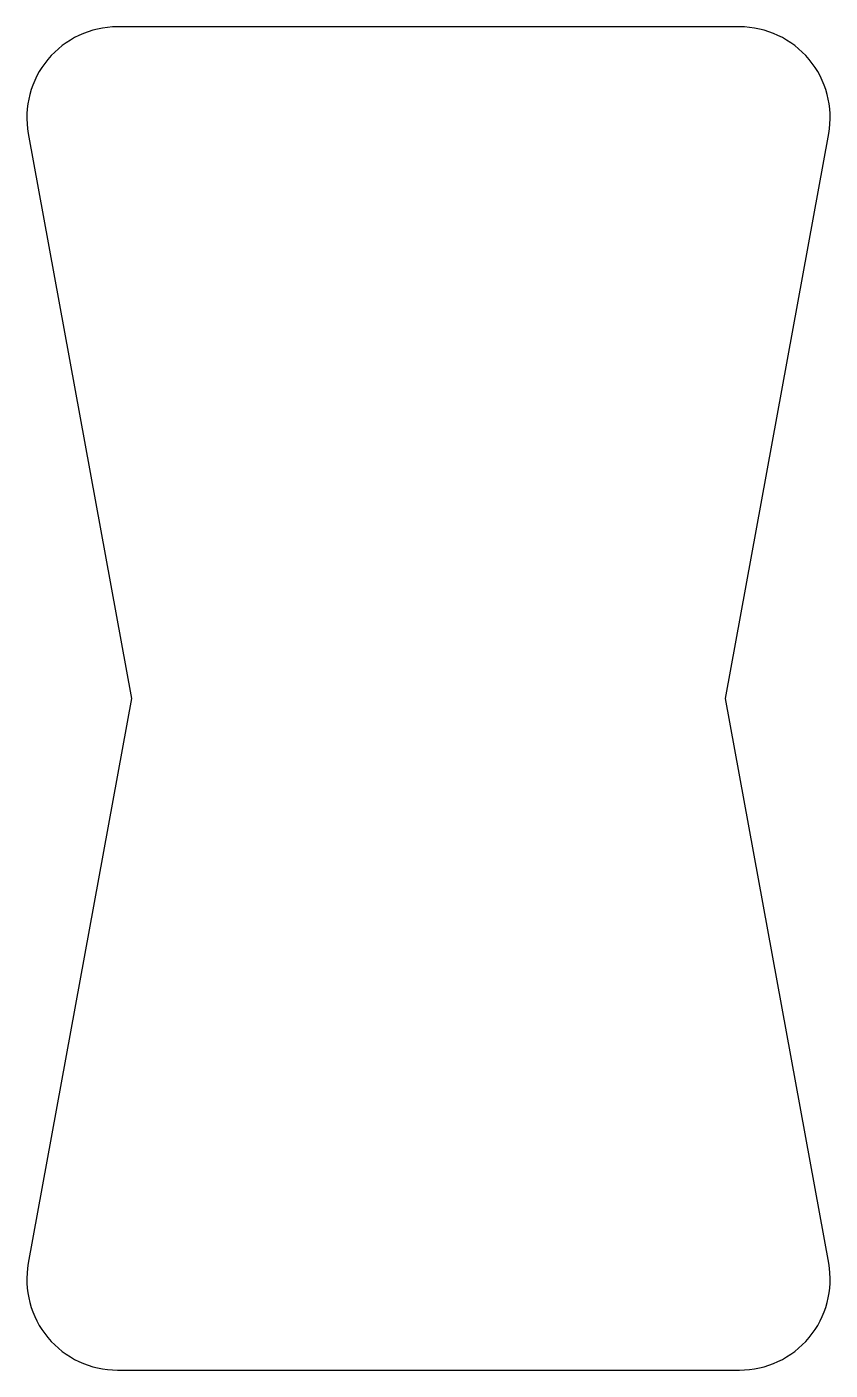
# Model space of a CAD drawing. Extents: x 96.55 to 100.99, y -138.71 to -131.29.
import ezdxf

# ---------------------------------------------------------------- set-up
doc = ezdxf.new("R2010")
doc.units = 0
doc.layers.add('DEFAULT', color=7, linetype='CONTINUOUS')

msp = doc.modelspace()

# ---------------------------------------------------------------- linework, layer by layer
at = {"layer": 'DEFAULT'}
msp.add_lwpolyline([(100.9805, -138.1218), (100.4114, -135.0028), (100.9805, -131.8837, 0.468121), (100.4886, -131.2939), (97.0516, -131.2939, 0.468121), (96.5597, -131.8837), (97.1289, -135.0028), (96.5597, -138.1218, 0.468121), (97.0516, -138.7116), (100.4886, -138.7116, 0.468121)], format="xyb", close=True, dxfattribs=at)

doc.saveas('drawing.dxf')
